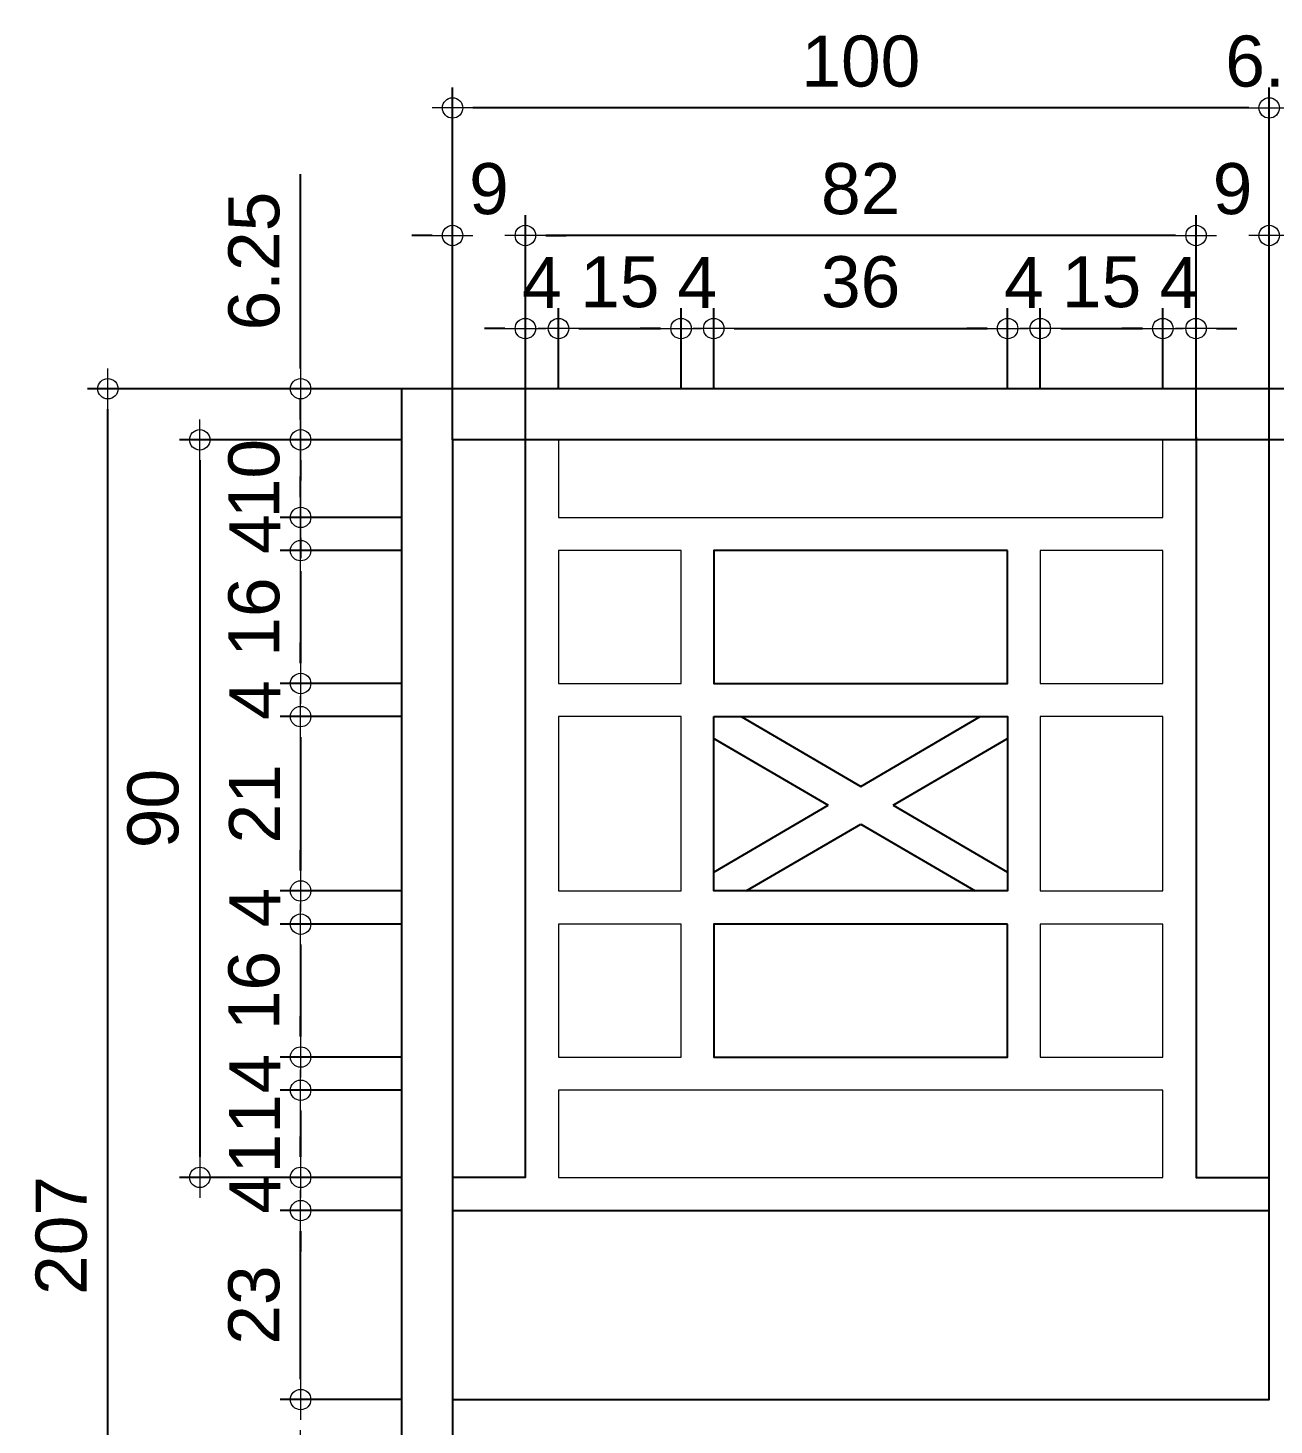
# Model space of a CAD drawing. Header units: millimetres. Extents: x -11 to 1625, y -267 to 180.
# Drawn here: x 870.49 to 876.59, y 28.1 to 34.94 of the extents above; entities that cross this region are included whole.
import ezdxf

# ---------------------------------------------------------------- set-up
doc = ezdxf.new("R2010")
doc.units = ezdxf.units.MM
doc.layers.add('BESI', color=10, linetype='Continuous')
doc.layers.add('u', color=6, linetype='Continuous', lineweight=20)
doc.styles.get("Standard").update_dxf_attribs({"font": 'ARIALUNI.TTF'})
doc.dimstyles.new('SK-25', dxfattribs={"dimtxt": 0.25, "dimasz": 0.1, "dimexe": 0.1, "dimexo": 0, "dimgap": 0.1, "dimtad": 1, "dimdec": 0, "dimlfac": 25, "dimzin": 12, "dimdsep": 46, "dimtxsty": 'Standard', "dimblk": 'BULAT', "dimcen": 0.1, "dimclrd": 256, "dimadec": 0, "dimazin": 3, "dimtfac": 1, "dimtdec": 0, "dimtofl": 0, "dimtmove": 0, "dimatfit": 3, "dimldrblk": 'BULAT', "dimfxl": 0, "dimtolj": 1, "dimtzin": 0, "dimarcsym": 0})

# ---------------------------------------------------------------- blocks, each defined once
blk = doc.blocks.new('TAMPAK GERBANG GESER')
at = {"lineweight": 18}
for p, q in [((-6.7686, 7.1005), (-8.2086, 7.1005)), ((-6.6086, 7.1005), (-6.6086, 6.4605)), ((-8.2086, 5.4335), (-8.2086, 6.2874)), ((-6.7686, 6.2874), (-6.7686, 5.4335)), ((-6.6086, 6.2735), (-6.6086, 5.4335)), ((-6.7686, 5.4335), (-8.2086, 5.4335)), ((-6.6086, 5.2709), (-6.6086, 4.6309))]:
    blk.add_line(p, q, dxfattribs=at)
for p, q in [((-8.0736, 6.2874), (-7.4886, 5.9461)), ((-7.4886, 5.9461), (-6.9037, 6.2874)), ((-8.2086, 6.1809), (-7.6474, 5.8535)), ((-7.3299, 5.8535), (-6.7686, 6.1809)), ((-8.2086, 5.5261), (-7.6474, 5.8535)), ((-7.3299, 5.8535), (-6.7686, 5.5261)), ((-8.0499, 5.4335), (-7.4886, 5.7609)), ((-7.4886, 5.7609), (-6.9274, 5.4335))]:
    blk.add_line(p, q)
for points in [[(-9.7378, 0), (7.5105, 0), (7.5105, 7.8934), (-9.7378, 7.8934)], [(-9.4878, 0.25), (7.2605, 0.25), (7.2605, 7.6434), (-9.4878, 7.6434)], [(-5.4878, 7.6434), (-9.4878, 7.6434), (-9.4878, 2.9426), (-5.4878, 2.9426)], [(-6.7686, 7.1005), (-8.2086, 7.1005), (-8.2086, 6.45), (-6.7686, 6.45)], [(-8.2086, 6.2874), (-6.7686, 6.2874), (-6.7686, 5.4335), (-8.2086, 5.4335)], [(-6.7686, 5.2709), (-8.2086, 5.2709), (-8.2086, 4.6203), (-6.7686, 4.6203)]]:
    blk.add_lwpolyline(points, close=True)
for points in [[(-9.1313, 7.6434), (-9.1313, 4.0308), (-9.4895, 4.0308)], [(-5.846, 7.656), (-5.846, 4.0308), (-5.4878, 4.0308)], [(-9.4895, 3.8681), (-5.4878, 3.8681)]]:
    blk.add_lwpolyline(points)
for points in [[(-6.0086, 7.6434), (-8.9686, 7.6434), (-8.9686, 7.2632), (-6.0086, 7.2632)], [(-8.3686, 7.1005), (-8.9686, 7.1005), (-8.9686, 6.45), (-8.3686, 6.45)], [(-6.0086, 7.1005), (-6.6086, 7.1005), (-6.6086, 6.45), (-6.0086, 6.45)], [(-8.3686, 6.2874), (-8.9686, 6.2874), (-8.9686, 5.4335), (-8.3686, 5.4335)], [(-6.0086, 6.2874), (-6.6086, 6.2874), (-6.6086, 5.4335), (-6.0086, 5.4335)], [(-8.3686, 5.2709), (-8.9686, 5.2709), (-8.9686, 4.6203), (-8.3686, 4.6203)], [(-6.0086, 5.2709), (-6.6086, 5.2709), (-6.6086, 4.6203), (-6.0086, 4.6203)], [(-6.0086, 4.4577), (-8.9686, 4.4577), (-8.9686, 4.0308), (-6.0086, 4.0308)]]:
    blk.add_lwpolyline(points, close=True, dxfattribs=at)
blk = doc.blocks.new('BULAT')
for p, q in [((0, -1), (0, 1)), ((-1, 0), (1, 0))]:
    blk.add_line(p, q)
blk.add_circle((0, 0), 0.5)
blk = doc.blocks.new('*D956')
at = {"layer": 'Defpoints', "color": 0}
for p in [(873.0878, 33.4677), (872.9252, 33.1727), (873.0878, 33.1727)]:
    blk.add_point(p, dxfattribs=at)
at = {"layer": 'u', "color": 0, "lineweight": -2}
for p, q in [((872.9252, 33.1727), (872.9252, 33.5677)), ((873.0878, 33.1727), (873.0878, 33.5677))]:
    blk.add_line(p, q, dxfattribs=at)
at = {"layer": 'u', "lineweight": -2}
for p, q in [((872.8252, 33.4677), (872.7252, 33.4677)), ((873.1878, 33.4677), (873.2878, 33.4677))]:
    blk.add_line(p, q, dxfattribs=at)
at = {"layer": 'u', "lineweight": -2, "xscale": 0.1, "yscale": 0.1, "zscale": 0.1}
blk.add_blockref('BULAT', (872.9252, 33.4677), dxfattribs=at)
at = {"layer": 'u', "lineweight": -2, "xscale": 0.1, "yscale": 0.1, "zscale": 0.1, "rotation": 180}
blk.add_blockref('BULAT', (873.0878, 33.4677), dxfattribs=at)
at = {"layer": 'u', "color": 0, "insert": (873.0065, 33.6927), "char_height": 0.25, "attachment_point": 5}
blk.add_mtext('\\A1;4', dxfattribs=at)
blk = doc.blocks.new('*D957')
at = {"layer": 'Defpoints', "color": 0}
for p in [(873.6878, 33.4677), (873.0878, 33.1727), (873.6878, 33.1727)]:
    blk.add_point(p, dxfattribs=at)
at = {"layer": 'u', "color": 0, "lineweight": -2}
for p, q in [((873.0878, 33.1727), (873.0878, 33.5677)), ((873.6878, 33.1727), (873.6878, 33.5677))]:
    blk.add_line(p, q, dxfattribs=at)
at = {"layer": 'u', "lineweight": -2}
blk.add_line((873.1878, 33.4677), (873.5878, 33.4677), dxfattribs=at)
at = {"layer": 'u', "lineweight": -2, "xscale": 0.1, "yscale": 0.1, "zscale": 0.1, "rotation": 180}
blk.add_blockref('BULAT', (873.0878, 33.4677), dxfattribs=at)
at = {"layer": 'u', "lineweight": -2, "xscale": 0.1, "yscale": 0.1, "zscale": 0.1}
blk.add_blockref('BULAT', (873.6878, 33.4677), dxfattribs=at)
at = {"layer": 'u', "color": 0, "insert": (873.3878, 33.6954), "char_height": 0.25, "attachment_point": 5}
blk.add_mtext('\\A1;15', dxfattribs=at)
blk = doc.blocks.new('*D958')
at = {"layer": 'Defpoints', "color": 0}
for p in [(873.8478, 33.4677), (873.6878, 33.1727), (873.8478, 33.1727)]:
    blk.add_point(p, dxfattribs=at)
at = {"layer": 'u', "color": 0, "lineweight": -2}
for p, q in [((873.6878, 33.1727), (873.6878, 33.5677)), ((873.8478, 33.1727), (873.8478, 33.5677))]:
    blk.add_line(p, q, dxfattribs=at)
at = {"layer": 'u', "lineweight": -2}
for p, q in [((873.5878, 33.4677), (873.4878, 33.4677)), ((873.9478, 33.4677), (874.0478, 33.4677))]:
    blk.add_line(p, q, dxfattribs=at)
at = {"layer": 'u', "lineweight": -2, "xscale": 0.1, "yscale": 0.1, "zscale": 0.1}
blk.add_blockref('BULAT', (873.6878, 33.4677), dxfattribs=at)
at = {"layer": 'u', "lineweight": -2, "xscale": 0.1, "yscale": 0.1, "zscale": 0.1, "rotation": 180}
blk.add_blockref('BULAT', (873.8478, 33.4677), dxfattribs=at)
at = {"layer": 'u', "color": 0, "insert": (873.7678, 33.6927), "char_height": 0.25, "attachment_point": 5}
blk.add_mtext('\\A1;4', dxfattribs=at)
blk = doc.blocks.new('*D959')
at = {"layer": 'Defpoints', "color": 0}
for p in [(875.2878, 33.4677), (873.8478, 33.1727), (875.2878, 33.1727)]:
    blk.add_point(p, dxfattribs=at)
at = {"layer": 'u', "color": 0, "lineweight": -2}
for p, q in [((873.8478, 33.1727), (873.8478, 33.5677)), ((875.2878, 33.1727), (875.2878, 33.5677))]:
    blk.add_line(p, q, dxfattribs=at)
at = {"layer": 'u', "lineweight": -2}
blk.add_line((873.9478, 33.4677), (875.1878, 33.4677), dxfattribs=at)
at = {"layer": 'u', "lineweight": -2, "xscale": 0.1, "yscale": 0.1, "zscale": 0.1, "rotation": 180}
blk.add_blockref('BULAT', (873.8478, 33.4677), dxfattribs=at)
at = {"layer": 'u', "lineweight": -2, "xscale": 0.1, "yscale": 0.1, "zscale": 0.1}
blk.add_blockref('BULAT', (875.2878, 33.4677), dxfattribs=at)
at = {"layer": 'u', "color": 0, "insert": (874.5678, 33.6954), "char_height": 0.25, "attachment_point": 5}
blk.add_mtext('\\A1;36', dxfattribs=at)
blk = doc.blocks.new('*D960')
at = {"layer": 'Defpoints', "color": 0}
for p in [(875.4478, 33.4677), (875.2878, 33.1727), (875.4478, 33.1727)]:
    blk.add_point(p, dxfattribs=at)
at = {"layer": 'u', "color": 0, "lineweight": -2}
for p, q in [((875.2878, 33.1727), (875.2878, 33.5677)), ((875.4478, 33.1727), (875.4478, 33.5677))]:
    blk.add_line(p, q, dxfattribs=at)
at = {"layer": 'u', "lineweight": -2}
for p, q in [((875.1878, 33.4677), (875.0878, 33.4677)), ((875.5478, 33.4677), (875.6478, 33.4677))]:
    blk.add_line(p, q, dxfattribs=at)
at = {"layer": 'u', "lineweight": -2, "xscale": 0.1, "yscale": 0.1, "zscale": 0.1}
blk.add_blockref('BULAT', (875.2878, 33.4677), dxfattribs=at)
at = {"layer": 'u', "lineweight": -2, "xscale": 0.1, "yscale": 0.1, "zscale": 0.1, "rotation": 180}
blk.add_blockref('BULAT', (875.4478, 33.4677), dxfattribs=at)
at = {"layer": 'u', "color": 0, "insert": (875.3678, 33.6927), "char_height": 0.25, "attachment_point": 5}
blk.add_mtext('\\A1;4', dxfattribs=at)
blk = doc.blocks.new('*D961')
at = {"layer": 'Defpoints', "color": 0}
for p in [(876.0478, 33.4677), (875.4478, 33.1727), (876.0478, 33.1727)]:
    blk.add_point(p, dxfattribs=at)
at = {"layer": 'u', "color": 0, "lineweight": -2}
for p, q in [((875.4478, 33.1727), (875.4478, 33.5677)), ((876.0478, 33.1727), (876.0478, 33.5677))]:
    blk.add_line(p, q, dxfattribs=at)
at = {"layer": 'u', "lineweight": -2}
blk.add_line((875.5478, 33.4677), (875.9478, 33.4677), dxfattribs=at)
at = {"layer": 'u', "lineweight": -2, "xscale": 0.1, "yscale": 0.1, "zscale": 0.1, "rotation": 180}
blk.add_blockref('BULAT', (875.4478, 33.4677), dxfattribs=at)
at = {"layer": 'u', "lineweight": -2, "xscale": 0.1, "yscale": 0.1, "zscale": 0.1}
blk.add_blockref('BULAT', (876.0478, 33.4677), dxfattribs=at)
at = {"layer": 'u', "color": 0, "insert": (875.7478, 33.6954), "char_height": 0.25, "attachment_point": 5}
blk.add_mtext('\\A1;15', dxfattribs=at)
blk = doc.blocks.new('*D962')
at = {"layer": 'Defpoints', "color": 0}
for p in [(876.2105, 33.4677), (876.0478, 33.1727), (876.2105, 33.1727)]:
    blk.add_point(p, dxfattribs=at)
at = {"layer": 'u', "color": 0, "lineweight": -2}
for p, q in [((876.0478, 33.1727), (876.0478, 33.5677)), ((876.2105, 33.1727), (876.2105, 33.5677))]:
    blk.add_line(p, q, dxfattribs=at)
at = {"layer": 'u', "lineweight": -2}
for p, q in [((875.9478, 33.4677), (875.8478, 33.4677)), ((876.3105, 33.4677), (876.4105, 33.4677))]:
    blk.add_line(p, q, dxfattribs=at)
at = {"layer": 'u', "lineweight": -2, "xscale": 0.1, "yscale": 0.1, "zscale": 0.1}
blk.add_blockref('BULAT', (876.0478, 33.4677), dxfattribs=at)
at = {"layer": 'u', "lineweight": -2, "xscale": 0.1, "yscale": 0.1, "zscale": 0.1, "rotation": 180}
blk.add_blockref('BULAT', (876.2105, 33.4677), dxfattribs=at)
at = {"layer": 'u', "color": 0, "insert": (876.1291, 33.6927), "char_height": 0.25, "attachment_point": 5}
blk.add_mtext('\\A1;4', dxfattribs=at)
blk = doc.blocks.new('*D963')
at = {"layer": 'Defpoints', "color": 0}
for p in [(876.5687, 33.9234), (876.2105, 32.9227), (876.5687, 32.9227)]:
    blk.add_point(p, dxfattribs=at)
at = {"layer": 'u', "color": 0, "lineweight": -2}
for p, q in [((876.2105, 32.9227), (876.2105, 34.0234)), ((876.5687, 32.9227), (876.5687, 34.0234))]:
    blk.add_line(p, q, dxfattribs=at)
at = {"layer": 'u', "lineweight": -2}
for p, q in [((876.1105, 33.9234), (876.0105, 33.9234)), ((876.6687, 33.9234), (876.7687, 33.9234))]:
    blk.add_line(p, q, dxfattribs=at)
at = {"layer": 'u', "lineweight": -2, "xscale": 0.1, "yscale": 0.1, "zscale": 0.1}
blk.add_blockref('BULAT', (876.2105, 33.9234), dxfattribs=at)
at = {"layer": 'u', "lineweight": -2, "xscale": 0.1, "yscale": 0.1, "zscale": 0.1, "rotation": 180}
blk.add_blockref('BULAT', (876.5687, 33.9234), dxfattribs=at)
at = {"layer": 'u', "color": 0, "insert": (876.3896, 34.1512), "char_height": 0.25, "attachment_point": 5}
blk.add_mtext('\\A1;9', dxfattribs=at)
blk = doc.blocks.new('*D964')
at = {"layer": 'Defpoints', "color": 0}
for p in [(872.9252, 33.9234), (872.9252, 32.9227), (876.2105, 32.9227)]:
    blk.add_point(p, dxfattribs=at)
at = {"layer": 'u', "color": 0, "lineweight": -2}
for p, q in [((872.9252, 32.9227), (872.9252, 34.0234)), ((876.2105, 32.9227), (876.2105, 34.0234))]:
    blk.add_line(p, q, dxfattribs=at)
at = {"layer": 'u', "lineweight": -2}
blk.add_line((876.1105, 33.9234), (873.0252, 33.9234), dxfattribs=at)
at = {"layer": 'u', "lineweight": -2, "xscale": 0.1, "yscale": 0.1, "zscale": 0.1, "rotation": 180}
blk.add_blockref('BULAT', (872.9252, 33.9234), dxfattribs=at)
at = {"layer": 'u', "lineweight": -2, "xscale": 0.1, "yscale": 0.1, "zscale": 0.1}
blk.add_blockref('BULAT', (876.2105, 33.9234), dxfattribs=at)
at = {"layer": 'u', "color": 0, "insert": (874.5678, 34.1512), "char_height": 0.25, "attachment_point": 5}
blk.add_mtext('\\A1;82', dxfattribs=at)
blk = doc.blocks.new('*D965')
at = {"layer": 'Defpoints', "color": 0}
for p in [(872.5687, 33.9234), (872.5687, 32.9227), (872.9252, 32.9227)]:
    blk.add_point(p, dxfattribs=at)
at = {"layer": 'u', "color": 0, "lineweight": -2}
for p, q in [((872.5687, 32.9227), (872.5687, 34.0234)), ((872.9252, 32.9227), (872.9252, 34.0234))]:
    blk.add_line(p, q, dxfattribs=at)
at = {"layer": 'u', "lineweight": -2}
for p, q in [((872.4687, 33.9234), (872.3687, 33.9234)), ((873.0252, 33.9234), (873.1252, 33.9234))]:
    blk.add_line(p, q, dxfattribs=at)
at = {"layer": 'u', "lineweight": -2, "xscale": 0.1, "yscale": 0.1, "zscale": 0.1}
blk.add_blockref('BULAT', (872.5687, 33.9234), dxfattribs=at)
at = {"layer": 'u', "lineweight": -2, "xscale": 0.1, "yscale": 0.1, "zscale": 0.1, "rotation": 180}
blk.add_blockref('BULAT', (872.9252, 33.9234), dxfattribs=at)
at = {"layer": 'u', "color": 0, "insert": (872.7469, 34.1512), "char_height": 0.25, "attachment_point": 5}
blk.add_mtext('\\A1;9', dxfattribs=at)
blk = doc.blocks.new('*D966')
at = {"layer": 'Defpoints', "color": 0}
for p in [(872.5687, 34.5483), (872.5687, 32.9227), (876.5687, 32.9227)]:
    blk.add_point(p, dxfattribs=at)
at = {"layer": 'u', "color": 0, "lineweight": -2}
for p, q in [((872.5687, 32.9227), (872.5687, 34.6483)), ((876.5687, 32.9227), (876.5687, 34.6483))]:
    blk.add_line(p, q, dxfattribs=at)
at = {"layer": 'u', "lineweight": -2}
blk.add_line((876.4687, 34.5483), (872.6687, 34.5483), dxfattribs=at)
at = {"layer": 'u', "lineweight": -2, "xscale": 0.1, "yscale": 0.1, "zscale": 0.1, "rotation": 180}
blk.add_blockref('BULAT', (872.5687, 34.5483), dxfattribs=at)
at = {"layer": 'u', "lineweight": -2, "xscale": 0.1, "yscale": 0.1, "zscale": 0.1}
blk.add_blockref('BULAT', (876.5687, 34.5483), dxfattribs=at)
at = {"layer": 'u', "color": 0, "insert": (874.5687, 34.7761), "char_height": 0.25, "attachment_point": 5}
blk.add_mtext('\\A1;100', dxfattribs=at)
blk = doc.blocks.new('*D967')
at = {"layer": 'Defpoints', "color": 0}
for p in [(872.3187, 32.9227), (871.8246, 32.5425), (872.3187, 32.5425)]:
    blk.add_point(p, dxfattribs=at)
at = {"layer": 'u', "lineweight": -2}
for p, q in [((871.8246, 33.0227), (871.8246, 33.1227)), ((871.8246, 32.4425), (871.8246, 32.3425))]:
    blk.add_line(p, q, dxfattribs=at)
at = {"layer": 'u', "color": 0, "lineweight": -2}
for p, q in [((872.3187, 32.9227), (871.7246, 32.9227)), ((872.3187, 32.5425), (871.7246, 32.5425))]:
    blk.add_line(p, q, dxfattribs=at)
at = {"layer": 'u', "lineweight": -2, "xscale": 0.1, "yscale": 0.1, "zscale": 0.1}
for p, rotation in [((871.8246, 32.9227), 270), ((871.8246, 32.5425), 90)]:
    blk.add_blockref('BULAT', p, dxfattribs=dict(at, rotation=rotation))
at = {"layer": 'u', "color": 0, "insert": (871.5968, 32.7326), "char_height": 0.25, "attachment_point": 5, "rotation": 90}
blk.add_mtext('\\A1;10', dxfattribs=at)
blk = doc.blocks.new('*D968')
at = {"layer": 'Defpoints', "color": 0}
for p in [(872.3187, 32.5425), (871.8246, 32.3798), (872.3187, 32.3798)]:
    blk.add_point(p, dxfattribs=at)
at = {"layer": 'u', "lineweight": -2}
for p, q in [((871.8246, 32.6425), (871.8246, 32.7425)), ((871.8246, 32.2798), (871.8246, 32.1798))]:
    blk.add_line(p, q, dxfattribs=at)
at = {"layer": 'u', "color": 0, "lineweight": -2}
for p, q in [((872.3187, 32.5425), (871.7246, 32.5425)), ((872.3187, 32.3798), (871.7246, 32.3798))]:
    blk.add_line(p, q, dxfattribs=at)
at = {"layer": 'u', "lineweight": -2, "xscale": 0.1, "yscale": 0.1, "zscale": 0.1}
for p, rotation in [((871.8246, 32.5425), 270), ((871.8246, 32.3798), 90)]:
    blk.add_blockref('BULAT', p, dxfattribs=dict(at, rotation=rotation))
at = {"layer": 'u', "color": 0, "insert": (871.5996, 32.4612), "char_height": 0.25, "attachment_point": 5, "rotation": 90}
blk.add_mtext('\\A1;4', dxfattribs=at)
blk = doc.blocks.new('*D969')
at = {"layer": 'Defpoints', "color": 0}
for p in [(872.3187, 32.3798), (871.8246, 31.7293), (872.3187, 31.7293)]:
    blk.add_point(p, dxfattribs=at)
at = {"layer": 'u', "color": 0, "lineweight": -2}
for p, q in [((872.3187, 32.3798), (871.7246, 32.3798)), ((872.3187, 31.7293), (871.7246, 31.7293))]:
    blk.add_line(p, q, dxfattribs=at)
at = {"layer": 'u', "lineweight": -2}
blk.add_line((871.8246, 32.2798), (871.8246, 31.8293), dxfattribs=at)
at = {"layer": 'u', "lineweight": -2, "xscale": 0.1, "yscale": 0.1, "zscale": 0.1}
for p, rotation in [((871.8246, 32.3798), 90), ((871.8246, 31.7293), 270)]:
    blk.add_blockref('BULAT', p, dxfattribs=dict(at, rotation=rotation))
at = {"layer": 'u', "color": 0, "insert": (871.5968, 32.0546), "char_height": 0.25, "attachment_point": 5, "rotation": 90}
blk.add_mtext('\\A1;16', dxfattribs=at)
blk = doc.blocks.new('*D970')
at = {"layer": 'Defpoints', "color": 0}
for p in [(872.3187, 31.7293), (871.8246, 31.5667), (872.3187, 31.5667)]:
    blk.add_point(p, dxfattribs=at)
at = {"layer": 'u', "lineweight": -2}
for p, q in [((871.8246, 31.8293), (871.8246, 31.9293)), ((871.8246, 31.4667), (871.8246, 31.3667))]:
    blk.add_line(p, q, dxfattribs=at)
at = {"layer": 'u', "color": 0, "lineweight": -2}
for p, q in [((872.3187, 31.7293), (871.7246, 31.7293)), ((872.3187, 31.5667), (871.7246, 31.5667))]:
    blk.add_line(p, q, dxfattribs=at)
at = {"layer": 'u', "lineweight": -2, "xscale": 0.1, "yscale": 0.1, "zscale": 0.1}
for p, rotation in [((871.8246, 31.7293), 270), ((871.8246, 31.5667), 90)]:
    blk.add_blockref('BULAT', p, dxfattribs=dict(at, rotation=rotation))
at = {"layer": 'u', "color": 0, "insert": (871.5996, 31.648), "char_height": 0.25, "attachment_point": 5, "rotation": 90}
blk.add_mtext('\\A1;4', dxfattribs=at)
blk = doc.blocks.new('*D971')
at = {"layer": 'Defpoints', "color": 0}
for p in [(872.3187, 31.5667), (871.8246, 30.7128), (872.3187, 30.7128)]:
    blk.add_point(p, dxfattribs=at)
at = {"layer": 'u', "color": 0, "lineweight": -2}
for p, q in [((872.3187, 31.5667), (871.7246, 31.5667)), ((872.3187, 30.7128), (871.7246, 30.7128))]:
    blk.add_line(p, q, dxfattribs=at)
at = {"layer": 'u', "lineweight": -2}
blk.add_line((871.8246, 31.4667), (871.8246, 30.8128), dxfattribs=at)
at = {"layer": 'u', "lineweight": -2, "xscale": 0.1, "yscale": 0.1, "zscale": 0.1}
for p, rotation in [((871.8246, 31.5667), 90), ((871.8246, 30.7128), 270)]:
    blk.add_blockref('BULAT', p, dxfattribs=dict(at, rotation=rotation))
at = {"layer": 'u', "color": 0, "insert": (871.599, 31.1397), "char_height": 0.25, "attachment_point": 5, "rotation": 90}
blk.add_mtext('\\A1;21', dxfattribs=at)
blk = doc.blocks.new('*D972')
at = {"layer": 'Defpoints', "color": 0}
for p in [(872.3187, 30.7128), (871.8246, 30.5502), (872.3187, 30.5502)]:
    blk.add_point(p, dxfattribs=at)
at = {"layer": 'u', "lineweight": -2}
for p, q in [((871.8246, 30.8128), (871.8246, 30.9128)), ((871.8246, 30.4502), (871.8246, 30.3502))]:
    blk.add_line(p, q, dxfattribs=at)
at = {"layer": 'u', "color": 0, "lineweight": -2}
for p, q in [((872.3187, 30.7128), (871.7246, 30.7128)), ((872.3187, 30.5502), (871.7246, 30.5502))]:
    blk.add_line(p, q, dxfattribs=at)
at = {"layer": 'u', "lineweight": -2, "xscale": 0.1, "yscale": 0.1, "zscale": 0.1}
for p, rotation in [((871.8246, 30.7128), 270), ((871.8246, 30.5502), 90)]:
    blk.add_blockref('BULAT', p, dxfattribs=dict(at, rotation=rotation))
at = {"layer": 'u', "color": 0, "insert": (871.5996, 30.6315), "char_height": 0.25, "attachment_point": 5, "rotation": 90}
blk.add_mtext('\\A1;4', dxfattribs=at)
blk = doc.blocks.new('*D973')
at = {"layer": 'Defpoints', "color": 0}
for p in [(872.3187, 30.5502), (871.8246, 29.8996), (872.3187, 29.8996)]:
    blk.add_point(p, dxfattribs=at)
at = {"layer": 'u', "color": 0, "lineweight": -2}
for p, q in [((872.3187, 30.5502), (871.7246, 30.5502)), ((872.3187, 29.8996), (871.7246, 29.8996))]:
    blk.add_line(p, q, dxfattribs=at)
at = {"layer": 'u', "lineweight": -2}
blk.add_line((871.8246, 30.4502), (871.8246, 29.9996), dxfattribs=at)
at = {"layer": 'u', "lineweight": -2, "xscale": 0.1, "yscale": 0.1, "zscale": 0.1}
for p, rotation in [((871.8246, 30.5502), 90), ((871.8246, 29.8996), 270)]:
    blk.add_blockref('BULAT', p, dxfattribs=dict(at, rotation=rotation))
at = {"layer": 'u', "color": 0, "insert": (871.5968, 30.2249), "char_height": 0.25, "attachment_point": 5, "rotation": 90}
blk.add_mtext('\\A1;16', dxfattribs=at)
blk = doc.blocks.new('*D974')
at = {"layer": 'Defpoints', "color": 0}
for p in [(872.3187, 29.8996), (871.8246, 29.737), (872.3187, 29.737)]:
    blk.add_point(p, dxfattribs=at)
at = {"layer": 'u', "lineweight": -2}
for p, q in [((871.8246, 29.9996), (871.8246, 30.0996)), ((871.8246, 29.637), (871.8246, 29.537))]:
    blk.add_line(p, q, dxfattribs=at)
at = {"layer": 'u', "color": 0, "lineweight": -2}
for p, q in [((872.3187, 29.8996), (871.7246, 29.8996)), ((872.3187, 29.737), (871.7246, 29.737))]:
    blk.add_line(p, q, dxfattribs=at)
at = {"layer": 'u', "lineweight": -2, "xscale": 0.1, "yscale": 0.1, "zscale": 0.1}
for p, rotation in [((871.8246, 29.8996), 270), ((871.8246, 29.737), 90)]:
    blk.add_blockref('BULAT', p, dxfattribs=dict(at, rotation=rotation))
at = {"layer": 'u', "color": 0, "insert": (871.5996, 29.8183), "char_height": 0.25, "attachment_point": 5, "rotation": 90}
blk.add_mtext('\\A1;4', dxfattribs=at)
blk = doc.blocks.new('*D975')
at = {"layer": 'Defpoints', "color": 0}
for p in [(872.3187, 29.737), (871.8246, 29.3101), (872.3187, 29.3101)]:
    blk.add_point(p, dxfattribs=at)
at = {"layer": 'u', "color": 0, "lineweight": -2}
for p, q in [((872.3187, 29.737), (871.7246, 29.737)), ((872.3187, 29.3101), (871.7246, 29.3101))]:
    blk.add_line(p, q, dxfattribs=at)
at = {"layer": 'u', "lineweight": -2}
blk.add_line((871.8246, 29.637), (871.8246, 29.4101), dxfattribs=at)
at = {"layer": 'u', "lineweight": -2, "xscale": 0.1, "yscale": 0.1, "zscale": 0.1}
for p, rotation in [((871.8246, 29.737), 90), ((871.8246, 29.3101), 270)]:
    blk.add_blockref('BULAT', p, dxfattribs=dict(at, rotation=rotation))
at = {"layer": 'u', "color": 0, "insert": (871.599, 29.5235), "char_height": 0.25, "attachment_point": 5, "rotation": 90}
blk.add_mtext('\\A1;11', dxfattribs=at)
blk = doc.blocks.new('*D976')
at = {"layer": 'Defpoints', "color": 0}
for p in [(871.8246, 32.9227), (871.3304, 29.3101), (871.8246, 29.3101)]:
    blk.add_point(p, dxfattribs=at)
at = {"layer": 'u', "color": 0, "lineweight": -2}
for p, q in [((871.8246, 32.9227), (871.2304, 32.9227)), ((871.8246, 29.3101), (871.2304, 29.3101))]:
    blk.add_line(p, q, dxfattribs=at)
at = {"layer": 'u', "lineweight": -2}
blk.add_line((871.3304, 32.8227), (871.3304, 29.4101), dxfattribs=at)
at = {"layer": 'u', "lineweight": -2, "xscale": 0.1, "yscale": 0.1, "zscale": 0.1}
for p, rotation in [((871.3304, 32.9227), 90), ((871.3304, 29.3101), 270)]:
    blk.add_blockref('BULAT', p, dxfattribs=dict(at, rotation=rotation))
at = {"layer": 'u', "color": 0, "insert": (871.1027, 31.1164), "char_height": 0.25, "attachment_point": 5, "rotation": 90}
blk.add_mtext('\\A1;90', dxfattribs=at)
blk = doc.blocks.new('*D977')
at = {"layer": 'Defpoints', "color": 0}
for p in [(872.3187, 29.3101), (871.8246, 29.1474), (872.3187, 29.1474)]:
    blk.add_point(p, dxfattribs=at)
at = {"layer": 'u', "lineweight": -2}
for p, q in [((871.8246, 29.4101), (871.8246, 29.5101)), ((871.8246, 29.0474), (871.8246, 28.9474))]:
    blk.add_line(p, q, dxfattribs=at)
at = {"layer": 'u', "color": 0, "lineweight": -2}
for p, q in [((872.3187, 29.3101), (871.7246, 29.3101)), ((872.3187, 29.1474), (871.7246, 29.1474))]:
    blk.add_line(p, q, dxfattribs=at)
at = {"layer": 'u', "lineweight": -2, "xscale": 0.1, "yscale": 0.1, "zscale": 0.1}
for p, rotation in [((871.8246, 29.3101), 270), ((871.8246, 29.1474), 90)]:
    blk.add_blockref('BULAT', p, dxfattribs=dict(at, rotation=rotation))
at = {"layer": 'u', "color": 0, "insert": (871.5996, 29.2288), "char_height": 0.25, "attachment_point": 5, "rotation": 90}
blk.add_mtext('\\A1;4', dxfattribs=at)
blk = doc.blocks.new('*D978')
at = {"layer": 'Defpoints', "color": 0}
for p in [(872.3187, 28.2219), (871.8246, 27.9719), (872.3187, 27.9719)]:
    blk.add_point(p, dxfattribs=at)
at = {"layer": 'u', "lineweight": -2}
for p, q in [((871.8246, 28.3219), (871.8246, 28.4219)), ((871.8246, 27.8719), (871.8246, 27.407))]:
    blk.add_line(p, q, dxfattribs=at)
at = {"layer": 'u', "color": 0, "lineweight": -2}
for p, q in [((872.3187, 28.2219), (871.7246, 28.2219)), ((872.3187, 27.9719), (871.7246, 27.9719))]:
    blk.add_line(p, q, dxfattribs=at)
at = {"layer": 'u', "lineweight": -2, "xscale": 0.1, "yscale": 0.1, "zscale": 0.1}
for p, rotation in [((871.8246, 28.2219), 270), ((871.8246, 27.9719), 90)]:
    blk.add_blockref('BULAT', p, dxfattribs=dict(at, rotation=rotation))
at = {"layer": 'u', "color": 0, "insert": (871.5968, 27.5895), "char_height": 0.25, "attachment_point": 5, "rotation": 90}
blk.add_mtext('\\A1;6', dxfattribs=at)
blk = doc.blocks.new('*D982')
at = {"layer": 'Defpoints', "color": 0}
for p in [(870.8805, 33.1727), (872.3187, 33.1727), (872.3187, 24.8782)]:
    blk.add_point(p, dxfattribs=at)
at = {"layer": 'u', "color": 0, "lineweight": -2}
for p, q in [((872.3187, 33.1727), (870.7805, 33.1727)), ((872.3187, 24.8782), (870.7805, 24.8782))]:
    blk.add_line(p, q, dxfattribs=at)
at = {"layer": 'u', "lineweight": -2}
blk.add_line((870.8805, 24.9782), (870.8805, 33.0727), dxfattribs=at)
at = {"layer": 'u', "lineweight": -2, "xscale": 0.1, "yscale": 0.1, "zscale": 0.1}
for p, rotation in [((870.8805, 33.1727), 90), ((870.8805, 24.8782), 270)]:
    blk.add_blockref('BULAT', p, dxfattribs=dict(at, rotation=rotation))
at = {"layer": 'u', "color": 0, "insert": (870.6528, 29.0255), "char_height": 0.25, "attachment_point": 5, "rotation": 90}
blk.add_mtext('\\A1;207', dxfattribs=at)
blk = doc.blocks.new('*D983')
at = {"layer": 'Defpoints', "color": 0}
for p in [(872.3187, 33.1727), (871.8246, 32.9227), (872.3187, 32.9227)]:
    blk.add_point(p, dxfattribs=at)
at = {"layer": 'u', "lineweight": -2}
for p, q in [((871.8246, 33.2727), (871.8246, 34.2238)), ((871.8246, 32.8227), (871.8246, 32.7227))]:
    blk.add_line(p, q, dxfattribs=at)
at = {"layer": 'u', "color": 0, "lineweight": -2}
for p, q in [((872.3187, 33.1727), (871.7246, 33.1727)), ((872.3187, 32.9227), (871.7246, 32.9227))]:
    blk.add_line(p, q, dxfattribs=at)
at = {"layer": 'u', "lineweight": -2, "xscale": 0.1, "yscale": 0.1, "zscale": 0.1}
for p, rotation in [((871.8246, 33.1727), 270), ((871.8246, 32.9227), 90)]:
    blk.add_blockref('BULAT', p, dxfattribs=dict(at, rotation=rotation))
at = {"layer": 'u', "color": 0, "insert": (871.5968, 33.7982), "char_height": 0.25, "attachment_point": 5, "rotation": 90}
blk.add_mtext('\\A1;6.25', dxfattribs=at)
blk = doc.blocks.new('*D1017')
at = {"layer": 'Defpoints', "color": 0}
for p in [(876.5687, 34.5483), (876.5687, 33.6256), (876.8187, 33.6256)]:
    blk.add_point(p, dxfattribs=at)
at = {"layer": 'u', "color": 0, "lineweight": -2}
for p, q in [((876.5687, 33.6256), (876.5687, 34.6483)), ((876.8187, 33.6256), (876.8187, 34.6483))]:
    blk.add_line(p, q, dxfattribs=at)
at = {"layer": 'u', "lineweight": -2}
for p, q in [((876.4687, 34.5483), (876.3687, 34.5483)), ((876.9187, 34.5483), (877.0187, 34.5483))]:
    blk.add_line(p, q, dxfattribs=at)
at = {"layer": 'u', "lineweight": -2, "xscale": 0.1, "yscale": 0.1, "zscale": 0.1}
blk.add_blockref('BULAT', (876.5687, 34.5483), dxfattribs=at)
at = {"layer": 'u', "lineweight": -2, "xscale": 0.1, "yscale": 0.1, "zscale": 0.1, "rotation": 180}
blk.add_blockref('BULAT', (876.8187, 34.5483), dxfattribs=at)
at = {"layer": 'u', "color": 0, "insert": (876.6937, 34.7761), "char_height": 0.25, "attachment_point": 5}
blk.add_mtext('\\A1;6.25', dxfattribs=at)
blk = doc.blocks.new('*D1030')
at = {"layer": 'Defpoints', "color": 0}
for p in [(871.8246, 29.1474), (872.3187, 29.1474), (872.3187, 28.2219)]:
    blk.add_point(p, dxfattribs=at)
at = {"layer": 'u', "color": 0, "lineweight": -2}
for p, q in [((872.3187, 29.1474), (871.7246, 29.1474)), ((872.3187, 28.2219), (871.7246, 28.2219))]:
    blk.add_line(p, q, dxfattribs=at)
at = {"layer": 'u', "lineweight": -2}
blk.add_line((871.8246, 28.3219), (871.8246, 29.0474), dxfattribs=at)
at = {"layer": 'u', "lineweight": -2, "xscale": 0.1, "yscale": 0.1, "zscale": 0.1}
for p, rotation in [((871.8246, 29.1474), 90), ((871.8246, 28.2219), 270)]:
    blk.add_blockref('BULAT', p, dxfattribs=dict(at, rotation=rotation))
at = {"layer": 'u', "color": 0, "insert": (871.5968, 28.6847), "char_height": 0.25, "attachment_point": 5, "rotation": 90}
blk.add_mtext('\\A1;23', dxfattribs=at)

msp = doc.modelspace()

# ---------------------------------------------------------------- block references
at = {"layer": 'BESI'}
msp.add_blockref('TAMPAK GERBANG GESER', (882.0564459, 25.2792904), dxfattribs=at)

# ---------------------------------------------------------------- dimensions: what is measured, and where the dimension line sits
at = {"layer": 'u'}
for base, p1, p2, picture, middle in [((872.5686866, 34.5483243), (876.5686866, 32.9226835), (872.5686866, 32.9226835), '*D966', (874.5686866, 34.7760528)), ((872.925184, 33.9234456), (876.2104564, 32.9226835), (872.925184, 32.9226835), '*D964', (874.5678202, 34.1511741)), ((873.6878202, 33.4677144), (873.0878202, 33.1726835), (873.6878202, 33.1726835), '*D957', (873.3878202, 33.6954429)), ((875.2878202, 33.4677144), (873.8478202, 33.1726835), (875.2878202, 33.1726835), '*D959', (874.5678202, 33.6954429)), ((876.0478202, 33.4677144), (875.4478202, 33.1726835), (876.0478202, 33.1726835), '*D961', (875.7478202, 33.6954429))]:
    dim = msp.add_linear_dim(base=base, p1=p1, p2=p2, dimstyle='SK-25', dxfattribs=at)
    dim.commit()
    dim.dimension.update_dxf_attribs({"geometry": picture, "text_midpoint": middle})
dim = msp.add_linear_dim(base=(876.5686866, 34.5483243), p1=(876.8186866, 33.6256087), p2=(876.5686866, 33.6256087), dimstyle='SK-25', override={"dimdec": 2}, dxfattribs=at)
dim.commit()
dim.dimension.update_dxf_attribs({"geometry": '*D1017', "text_midpoint": (876.6936866, 34.5483243), "dimtype": 160})
for base, p1, p2, picture, middle in [((872.5686866, 33.9234456), (872.925184, 32.9226835), (872.5686866, 32.9226835), '*D965', (872.7469353, 33.9234456)), ((876.5686866, 33.9234456), (876.2104564, 32.9226835), (876.5686866, 32.9226835), '*D963', (876.3895715, 33.9234456)), ((873.0878202, 33.4677144), (872.925184, 33.1726835), (873.0878202, 33.1726835), '*D956', (873.0065021, 33.4677144)), ((873.8478202, 33.4677144), (873.6878202, 33.1726835), (873.8478202, 33.1726835), '*D958', (873.7678202, 33.4677144)), ((875.4478202, 33.4677144), (875.2878202, 33.1726835), (875.4478202, 33.1726835), '*D960', (875.3678202, 33.4677144)), ((876.2104564, 33.4677144), (876.0478202, 33.1726835), (876.2104564, 33.1726835), '*D962', (876.1291383, 33.4677144))]:
    dim = msp.add_linear_dim(base=base, p1=p1, p2=p2, dimstyle='SK-25', dxfattribs=at)
    dim.commit()
    dim.dimension.update_dxf_attribs({"geometry": picture, "text_midpoint": middle, "dimtype": 160})
dim = msp.add_linear_dim(base=(871.8245672, 32.9226835), p1=(872.3186866, 33.1726835), p2=(872.3186866, 32.9226835), angle=90, dimstyle='SK-25', override={"dimdec": 2}, dxfattribs=at)
dim.commit()
dim.dimension.update_dxf_attribs({"geometry": '*D983', "text_midpoint": (871.8245672, 33.7982293), "dimtype": 160})
for base, p1, p2, picture, middle in [((870.8805045, 33.1726835), (872.3186866, 24.8782365), (872.3186866, 33.1726835), '*D982', (870.652776, 29.02546)), ((871.8245672, 31.7292876), (872.3186866, 32.3798325), (872.3186866, 31.7292876), '*D969', (871.5968387, 32.05456)), ((871.8245672, 30.7128113), (872.3186866, 31.5666514), (872.3186866, 30.7128113), '*D971', (871.5989704, 31.1397313)), ((871.8245672, 29.8996302), (872.3186866, 30.550175), (872.3186866, 29.8996302), '*D973', (871.5968387, 30.2249026)), ((871.8245672, 27.9719359), (872.3186866, 28.2219359), (872.3186866, 27.9719359), '*D978', (871.5968387, 27.5894836))]:
    dim = msp.add_linear_dim(base=base, p1=p1, p2=p2, angle=90, dimstyle='SK-25', dxfattribs=at)
    dim.commit()
    dim.dimension.update_dxf_attribs({"geometry": picture, "text_midpoint": middle})
for base, p1, p2, angle, picture, middle in [((871.8245672, 32.5424687), (872.3186866, 32.9226835), (872.3186866, 32.5424687), 90, '*D967', (871.8245672, 32.7325761)), ((871.3304478, 29.3100739), (871.8245672, 32.9226835), (871.8245672, 29.3100739), 90, '*D976', (871.3304478, 31.1163787)), ((871.8245672, 32.3798325), (872.3186866, 32.5424687), (872.3186866, 32.3798325), 90, '*D968', (871.8245672, 32.4611506)), ((871.8245672, 31.5666514), (872.3186866, 31.7292876), (872.3186866, 31.5666514), 90, '*D970', (871.8245672, 31.6479695)), ((871.8245672, 30.550175), (872.3186866, 30.7128113), (872.3186866, 30.550175), 90, '*D972', (871.8245672, 30.6314931)), ((871.8245672, 29.736994), (872.3186866, 29.8996302), (872.3186866, 29.736994), 90, '*D974', (871.8245672, 29.8183121)), ((871.8245672, 29.3100739), (872.3186866, 29.736994), (872.3186866, 29.3100739), 90, '*D975', (871.8245672, 29.5235339)), ((871.8245672, 29.1474377), (872.3186866, 29.3100739), (872.3186866, 29.1474377), 90, '*D977', (871.8245672, 29.2287558)), ((871.8245672, 29.1474377), (872.3186866, 28.2219359), (872.3186866, 29.1474377), 270, '*D1030', (871.8245672, 28.6846868))]:
    dim = msp.add_linear_dim(base=base, p1=p1, p2=p2, angle=angle, dimstyle='SK-25', dxfattribs=at)
    dim.commit()
    dim.dimension.update_dxf_attribs({"geometry": picture, "text_midpoint": middle, "dimtype": 160})

doc.saveas('drawing.dxf')
